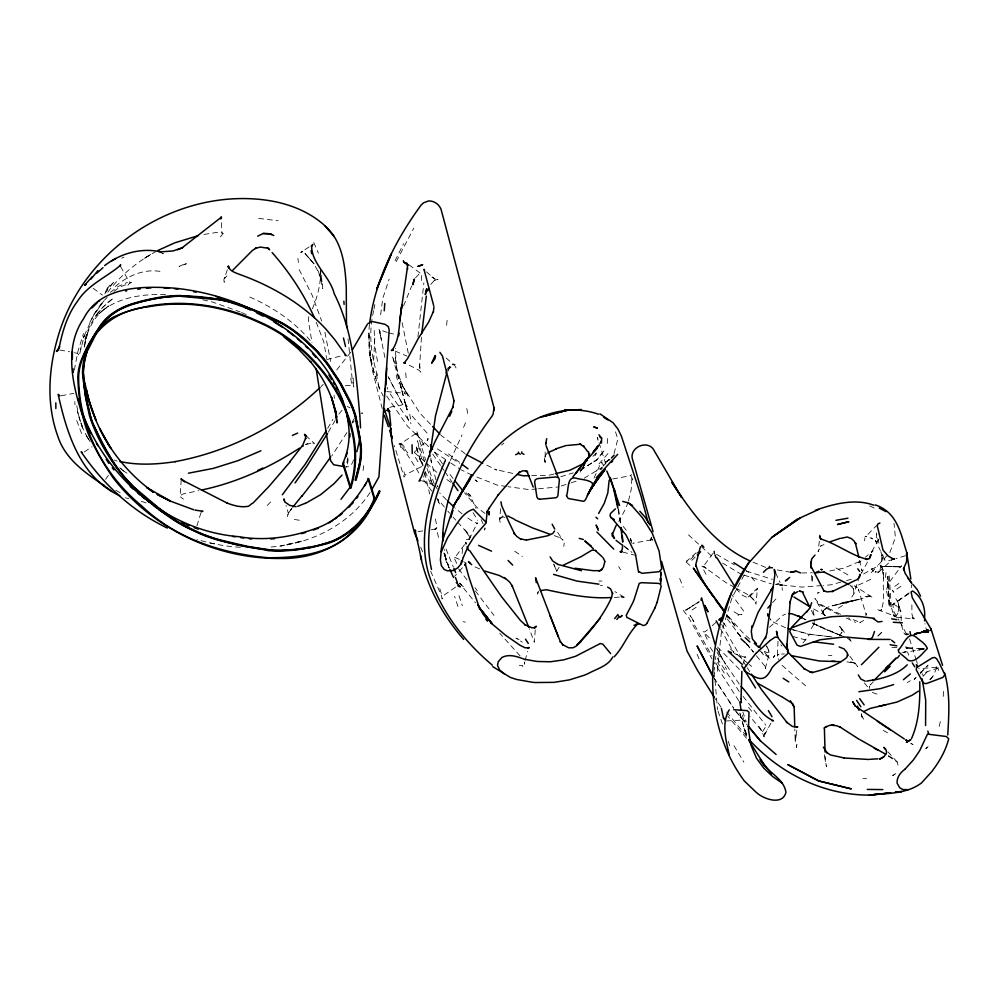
<?xml version="1.0" encoding="UTF-8"?>
<svg xmlns="http://www.w3.org/2000/svg" width="999" height="999" viewBox="0 0 999 999"><rect width="100%" height="100%" fill="white"/><g stroke="black" fill="none" stroke-linecap="round" stroke-linejoin="round"><path stroke-width="0.75" stroke-dasharray="5 3.75" d="M876.598 532.804L876.585 543.106L877.846 540.734M353.246 383.204L353.284 377.235M943.393 691.42L943.231 698.838M320.642 270.005L320.429 279.857L320.791 270.791M882.117 560.464L881.555 553.771L882.129 555.919L880.793 551.623M544.655 459.378L545.242 462.475L545.167 451.735M777.996 641.208L777.422 656.093L778.421 659.427M544.692 457.892L544.592 461.888L545.179 455.944L547.29 452.959L546.553 453.696M905.581 555.731L896.14 558.453M911.875 604.857L911.912 614.135L913.735 619.48L912.287 617.557L912.199 618.269M373.663 360.414L374.837 336.85M901.273 620.554L900.823 611.65L898.388 603.896L899.013 607.991L898.476 603.471L895.728 598.401M181.244 479.707L180.107 495.854L182.767 494.03L198.826 490.634M369.443 324.35C367.008 348.988 372.09 374.038 383.241 396.103M864.647 540.871L864.872 537.799M500.674 508.703L499.575 519.617L500.224 522.602M607.255 443.494L607.717 437.175M812.562 576.236L812.075 582.704L811.313 572.502M535.252 629.882L534.303 642.295L529.37 628.746M421.441 337.2L419.48 368.506L419.455 364.123L420.754 372.177L419.368 370.454L407.679 364.348M819.342 541.146L818.119 551.71L821.166 545.579L820.416 546.316L827.06 542.981M462.15 553.558L462.774 546.341M882.217 558.803L882.329 557.592L879.969 570.304L880.319 569.143L878.383 572.427L875.599 571.615L872.264 568.369L871.178 568.943L875.087 572.752L874.937 573.826M446.628 325.274L447.252 318.581M717.294 671.365L721.253 633.453L732.055 597.677L744.779 573.876M861.45 714.872L861.563 713.835L861.513 716.158L861.338 715.509L863.735 719.33L859.627 711.713M347.752 457.717L346.054 467.27M417.944 336.9L423.876 282.792M885.439 577.559L886.163 570.816M347.577 463.923L348.276 457.729M714.173 670.354L714.547 667.27M715.471 659.54L715.833 656.443M811.238 628.571L813.823 624.537L814.16 621.728M466.383 539.56L469.468 539.36L469.817 536.55L470.029 537.662L464.498 529.283L468.593 534.315L457.629 522.127M380.644 314.772L382.717 298.589L389.173 279.121M795.204 741.695L796.228 734.003L795.204 741.695L794.817 728.995M363.087 470.541L363.886 464.335M813.823 624.537L814.41 619.992M563.786 546.378L564.248 543.031M865.946 615.759L866.245 613.611L866.158 614.61L858.403 589.185L858.815 590.209L854.632 585.851L872.377 597.439L869.055 596.016L865.171 596.578M796.066 735.227L796.815 729.894M651.311 539.922L650.224 540.097L650.436 538.661L653.221 540.484L651.56 539.198L652.347 540.147L651.198 537.125L651.448 538.111M469.68 538.086L470.092 535.526M765.309 668.581L769.605 652.235L766.782 652.484L763.036 650.724L770.054 658.478L758.353 649.725M898.975 606.868L897.901 613.049L898.463 612L895.878 616.82M373.726 310.627C368.069 333.142 371.029 356.968 378.646 378.671M374.001 309.091L374.837 304.495M484.927 527.834L484.503 530.094L485.177 528.496M84.303 347.177L87.937 331.443L84.216 346.228C86.813 330.319 94.655 314.785 108.579 305.981L99.276 313.474C117.52 296.628 144.118 293.681 167.932 294.63M74.326 370.08L77.885 351.573L83.479 333.504M851.772 597.015L853.845 593.968L858.978 577.946M742.719 664.585L745.691 656.455L744.442 657.105L734.153 653.521M893.356 559.203L887.724 561.076L885.376 560.489L884.028 558.941L884.652 559.977M940.346 721.578L938.498 729.22M524.35 663.361L524.7 661.962L524.45 664.148L524.45 661.738L524.912 662.762M614.035 453.534L617.819 439.16L614.672 429.108M525.162 660.364L527.584 651.336M628.546 500.736L631.206 489.572L631.942 477.072M80.544 349.263L81.306 346.616M107.592 287.575L104.97 293.069M436.788 528.259L434.89 529.37L437.137 527.072L434.553 515.272M308.803 316.683L308.329 319.905L311.988 342.707M196.928 525.899L200.911 512.824M423.676 477.085L425.399 471.59L424.525 473.913M83.916 336.663L83.479 337.887L84.328 335.514L79.121 356.044L77.747 353.496L74.226 352.635M777.422 656.093L777.996 654.445L777.297 655.307L779.32 654.033L778.708 654.27L784.477 653.92M227.385 269.718L223.826 279.795L224.263 282.255L223.826 279.795L225.237 277.372L224.775 278.097L229.583 273.364M84.952 339.273C89.348 322.627 99.575 308.054 113.524 298.064L102.26 307.655M628.109 501.985L625.886 508.266L618.793 521.478M455.519 587.162L443.181 595.766L442.07 599.013L441.508 595.816L430.681 571.278M450.337 460.477L462.025 434.877M403.571 305.906L411.713 285.964M353.584 419.13L352.235 422.789L355.382 417.669M738.049 615.671L738.498 614.497L741.87 614.722L741.133 613.823M889.809 552.572L895.416 537.549L894.03 523.414M84.278 335.652L93.044 316.408L103.933 300.711L94.093 314.235L88.124 325.699M353.496 459.827C352.672 463.374 350.162 467.644 345.916 466.87M463.561 427.385L466.608 420.179M770.941 723.139L763.723 736.613L764.098 735.089L764.06 737.025C761.95 728.833 754.695 723.313 750.224 716.395M875.087 572.752L875.599 571.615M470.267 537.137L469.755 538.299L477.31 522.839M312.35 308.766C317.632 296.815 320.691 283.803 320.779 270.704L322.752 288.611L320.442 277.472L320.829 278.808L317.532 270.292L313.586 263.399L304.982 253.346L314.086 263.911L303.858 252.447L301.86 251.498L302.772 251.661L300.724 252.46L309.24 246.828M593.993 478.096L600.349 464.023M596.278 471.141L596.753 470.079M596.241 452.797L595.029 455.407L597.34 452.297L592.869 456.343M396.228 261.613L413.848 228.084M395.042 260.751L403.658 243.569M861.912 572.177L861.413 573.176L868.193 560.764M559.14 567.332L556.78 570.891L557.055 569.855L557.217 572.377L553.883 564.572M765.359 732.592L764.247 734.764L767.407 729.07M109.628 285.077L106.706 290.597L104.645 291.496M448.326 369.38L449.825 366.645L450.387 367.045M448.414 371.041C447.377 368.181 456.718 364.073 452.122 364.71M878.483 539.547L870.653 553.721L873.089 550.724L865.334 557.267M580.182 472.065L581.768 469.243M583.291 466.521L584.028 465.209M580.956 470.716L584.015 465.322M584.79 463.973L580.981 470.641L585.264 463.461M328.296 432.155L335.027 420.604M327.672 428.359L332.892 419.418M537.862 592.382L538.386 591.52L537.637 594.143L537.325 590.122M370.067 492.507C350.274 522.777 315.971 540.884 280.707 545.953L302.934 540.909L280.17 546.103L267.894 547.377M583.229 466.745L585.289 463.386M762.524 731.705L766.87 724.787M346.89 432.555L331.768 456.043M415.509 277.822L420.117 272.852L419.318 273.289L420.192 273.139L409.041 264.835M94.093 314.235L101.161 303.871L107.143 297.39M499.575 519.617L502.797 515.846M105.582 479.37L108.879 474.65M350.686 352.222L335.477 371.516M352.684 422.989L354.233 420.829M712.849 553.496L704.008 565.509L701.673 566.108L707.767 569.043L703.646 566.533L725.911 582.604L733.441 586.75M104.808 293.743L112.612 283.154M580.007 470.392L597.227 459.602L604.545 449.975L597.227 459.602L592.582 462.537M803.034 642.994L809.902 633.803M107.78 292.195C119.693 276.361 135.227 263.424 152.298 253.484M430.781 284.39L434.203 280.582L437.987 279.333L434.353 280.195L436.888 279.77L431.943 276.973L434.852 279.183M127.947 285.227L129.658 283.029M220.417 236.875L222.665 234.053M290.135 510.452L291.958 508.191M291.708 508.766L288.773 512.512L289.136 511.813L288.761 514.822L286.051 505.332M338.836 414.148L342.507 409.74M930.169 679.545L932.866 676.373L937.811 665.671L936.2 667.544L938.223 668.943L939.435 672.527M929.907 679.807L932.866 676.373L930.119 679.645M598.975 463.948L610.277 450.849M602.934 466.296L608.99 459.34M772.589 602.697L778.333 596.266M110.464 285.864L114.835 280.969M923.75 675.661L927.134 671.915M462.412 567.732L454.533 576.386M871.303 572.677L877.646 565.746M887.799 554.745L876.785 566.67L861.912 574.862M877.909 636.026L882.891 631.218L877.909 636.026L879.545 634.265M916.183 677.297L914.185 679.407L916.32 677.21M877.559 524.562L865.696 536.638L866.37 536.338L865.196 536.55L866.233 536.575L865.122 536.276L872.189 538.473L871.091 538.049L875.986 541.321L875.411 540.596L880.406 550.574M920.603 672.827L928.083 665.147L921.165 672.04M839.622 635.139L841.92 632.23L841.495 632.966L842.045 629.882L842.07 630.956L841.395 628.408L838.536 624.999L841.857 629.333L840.596 627.409M267.17 505.506L272.327 500.299M321.141 386.463L323.239 384.353M691.845 560.352L695.142 557.13M612.712 478.946L629.87 475.861L631.68 474.637M690.534 559.303L698.326 551.86M749.687 596.453L757.704 588.823M416.071 434.003L419.493 437.812L416.071 434.003L416.92 433.204M878.383 572.427L892.719 559.19M696.041 552.859L686.575 561.313L687.187 561.076L684.852 560.926L692.032 567.27M863.76 620.491L859.764 622.564L860.838 622.602L848.551 617.906M873.288 681.73L870.229 685.002L870.541 684.402L869.442 687.237L869.405 686.176L869.53 688.498M899.088 567.769L901.523 565.871L889.634 581.83L886.975 588.049L886.5 592.12L886.4 591.133L893.643 614.822L893.019 613.811L895.791 616.42L878.346 609.989L875.798 606.942M501.61 445.067L503.883 443.069M712.225 625.686L716.995 621.515M769.392 627.297L783.278 615.134L785.551 614.135M707.442 629.882L704.695 631.942L703.121 631.718L710.202 638.586M860.901 561.001L858.69 562.874L861.513 560.651L843.918 568.144L827.397 571.416M403.384 448.151L404.083 447.589L403.633 445.242M115.26 286.551C127.585 275.774 144.131 268.556 160.714 271.491M400.724 447.415L399.987 444.193L415.384 433.891L416.683 430.744L425.661 460.139M447.34 368.531L449.825 366.645M908.74 593.606L892.756 604.52L893.943 611.825L899.013 620.367M110.302 292.307L118.169 286.426L127.397 282.405M697.265 603.096L699.213 601.698L685.801 610.177L699.462 601.46M113.923 291.396L120.23 286.813L131.606 282.592L129.358 282.03L120.842 266.97M909.115 592.832L892.756 604.52L908.865 593.531M894.842 586.326L901.872 581.468M84.291 451.91L92.008 446.765M691.995 610.027L699.1 605.282M609.278 459.79L604.083 463.199L609.14 460.015M915.633 633.291L928.321 632.092L915.921 633.304L930.394 630.544M896.702 589.085L903.883 584.427M149.226 255.294L143.244 259.091L155.394 251.773M580.107 470.329L597.227 459.602M477.609 523.239L476.648 523.838L477.809 523.451L473.526 521.965L466.695 517.22M610.027 459.39L603.683 463.086L601.323 462.537L604.52 466.308M838.298 608.129L851.273 600.224M584.153 478.234L601.922 467.457M907.279 682.567L910.351 680.719M690.097 607.754L685.152 610.314L682.804 609.777L688.598 617.444L712 658.928M775.786 584.452L778.945 583.241M414.535 452.085L427.797 439.66L427.085 440.384L427.947 438.324L429.021 442.282M306.006 444.567L312.462 442.769L311.651 442.807L314.61 443.581L306.568 436.276M305.507 444.53L307.829 443.444M632.916 543.419L633.616 543.106M858.453 585.064L870.791 579.333M326.748 359.553L342.432 355.632M121.741 258.154L124.001 257.168M915.184 634.477L924.987 630.444L912.574 635.526L927.759 629.432L912.574 635.501M436.163 528.871L430.507 529.87M912.624 635.501L928.021 629.72M902.484 652.622L905.444 651.872L903.645 652.285M915.596 634.078L928.059 629.645M938.486 667.844L923.276 673.089L920.254 672.077M915.671 634.203L928.246 629.969M561.238 486.014L569.892 483.216M571.341 482.742L577.11 480.869M915.621 633.878L928.233 629.919M560.764 476.735L573.251 472.864M421.628 466.545L405.582 474.65L404.046 477.085L394.393 445.579M914.597 634.315L928.046 630.357M840.858 582.117L830.906 584.852L823.276 585.439M846.553 580.569L852.247 579.008M928.208 630.257L915.459 633.741L928.895 630.869M936.725 667.195L918.506 668.781M917.582 650.274L923.551 648.688M915.858 633.778L927.834 630.744M923.95 648.925L910.801 651.36M553.995 474.038L548.226 475.412L530.594 475.674M915.096 633.653L927.971 630.656M924.175 648.851L919.068 650.037L921.315 649.525M920.216 649.787L924.137 648.863M389.76 407.542C394.193 405.119 403.821 407.517 404.782 401.049L404.995 402.647L397.19 371.166L395.666 360.127L395.542 357.567L396.116 364.16L395.417 348.164M503.633 516.808L499.637 518.306L504.907 517.232M61.089 395.804L73.901 393.344M650.224 540.097L650.849 539.972L633.666 543.094M203.983 234.453L216.671 232.442L220.042 232.305L223.239 233.629L221.965 232.655L221.341 221.703M914.809 633.741L929.732 631.156L915.259 633.403M900.461 566.558L882.304 566.371L898.963 566.845L882.304 566.371L880.169 565.422L882.242 568.119L881.593 567.157L883.541 575.536L883.141 572.402L883.728 579.882L883.64 577.509C882.154 588.099 885.788 600.124 880.943 610.089L881.642 609.427L880.119 610.539L881.193 610.676L878.346 609.989M465.359 622.102L463.099 621.69M418.144 531.58L422.777 530.931M915.484 633.578L928.845 631.805M399.987 444.193L402.809 444.28M904.819 652.022L906.842 651.76M453.034 364.822L455.282 364.56L453.084 363.948L443.294 355.644M908.278 634.115C902.509 636.413 902.484 627.772 901.498 624.2M908.441 634.115L905.344 634.452L907.954 635.327M914.647 633.453L928.595 631.967L915.359 633.316M908.004 634.065L905.069 634.353L908.166 634.053M614.447 597.502L622.926 596.715L620.879 596.853L625.824 598.151L614.897 591.608M536.938 488.923L529.295 489.622L508.029 486.675M538.461 488.773L558.341 486.95M821.752 585.564L801.91 587.1L783.541 585.152M726.335 720.978L743.706 720.004L746.203 721.74L742.881 712.175M846.89 661.862L855.631 663.411L848.9 661.45L854.532 663.099L857.816 666.783L849.2 655.356M345.304 385.726L351.448 385.477L353.821 386.95L352.172 378.883L347.927 337.687M869.055 596.016L870.229 595.966L857.392 599.962L828.945 606.58L822.527 611.338L826.46 607.617L823.101 611.763L823.263 610.726L823.288 613.511L824.163 614.835L822.989 612.512L824.887 615.646M895.404 616.745L893.281 615.584L897.015 617.307M361.026 413.199L362.687 413.161L362.013 413.074M801.735 572.976L812.324 572.777M600.374 585.501L602.484 585.464M862.886 778.696L866.558 778.646M598.888 581.068L601.935 581.043M923.476 648.676L916.533 648.476L924.287 648.726L905.469 647.789L914.46 648.476M828.371 655.344L831.855 655.456M519.243 665.284L522.627 665.521L522.839 666.783M896.428 617.32L914.397 618.881L912.287 617.557L913.273 618.568M240.409 547.277C225.712 546.54 211.176 543.668 197.09 539.485M906.43 647.864L907.342 647.926L905.681 646.578L908.64 655.132M386.725 391.583L404.133 393.194M775.886 584.34L782.017 584.989M258.679 218.381L278.184 220.742M506.518 486.463L497.402 485.202L473.401 475.686M294.393 519.505L301.261 520.491M893.368 604.058L896.627 605.931L900.823 611.65M162.55 253.609L163.374 253.746L161.763 253.346M777.272 569.954L789.56 572.052M210.14 543.044L214.635 543.843M59.715 349.987L69.693 351.81M125.337 497.814L128.834 498.601M512.787 473.426L494.88 469.368L496.665 470.005L484.115 463.886M202.71 299.775L212.637 302.073L240.21 311.963M388.698 332.817L395.766 334.615M622.652 552.072L636.201 555.519M792.694 636.475L808.89 640.796M792.756 629.72L809.777 634.353L832.504 636.95L808.903 634.353L792.382 629.695M554.22 535.589L560.639 537.962L559.54 536.987L563.011 540.172L555.881 529.92M141.309 501.323L147.852 503.533M746.315 571.066L772.402 579.383M744.005 575.124L771.29 583.853M421.453 480.681L432.817 484.503M387.287 332.455L378.846 329.383M403.971 393.169L405.656 394.168L400.861 387.075L401.723 389.248M872.289 692.457L877.222 694.205M114.261 460.002L116.983 461.014M471.99 475.124L461.113 469.805M437.075 485.939L437.949 486.838L437.487 485.776M841.146 635.626L812.736 623.126M785.664 627.784L773.676 622.315L770.341 619.218L770.916 620.054L768.606 616.308M843.918 636.75L823.513 628.458L841.483 635.851M753.034 562.15L765.958 567.494M479.657 568.893L471.728 565.584M395.217 351.111L407.093 356.131M241.608 312.562L247.228 314.972M350.1 407.917L347.252 406.431M519.13 639.597L516.033 638.186L522.215 642.132M869.654 505.944L877.584 509.627M846.34 618.069L855.606 622.365M249.837 297.09C272.827 307.093 294.143 321.478 310.377 340.734M802.834 618.356L805.544 619.68M812.312 622.976L824.5 628.908L813.298 623.376M744.442 657.105L746.003 657.879M840.596 614.36L819.08 603.658L814.884 598.438L824.163 614.835M803.296 618.456L805.993 619.792M818.481 604.195L838.398 614.373M928.321 632.092L926.048 628.496L924.937 623.513M463.661 561.713L466.383 563.161M825.686 615.609L811.55 607.779M735.788 588.024L749.312 595.466L755.244 601.448L748.85 594.617M887.587 732.816L880.456 728.945M484.965 513.461L476.735 507.192L464.51 492.794M888.236 755.681L894.879 759.44M888.398 756.168L897.164 761.987L898.276 766.021M836.051 567.969L850.311 576.348M459.328 559.34L453.908 556.893L455.981 556.118L466.371 542.182L466.021 544.343L465.659 542.195L466.77 544.742M115.859 490.284L120.242 492.857M716.483 554.27L734.44 564.847M733.94 611.813L738.498 614.497M722.539 563.099L741.133 574.2M850.087 585.239L853.883 589.298L851.947 585.764M122.777 470.467L129.907 475.074M746.216 570.729L748.701 572.327M437.412 448.913L459.565 463.386M910.726 743.181L913.024 744.692L910.551 743.056M434.328 452.122L445.804 459.702M450.911 463.074L459.84 468.956M414.398 452.535L426.248 462.912M514.685 551.198L522.427 556.443M450.999 482.417L445.379 478.521M468.581 538.748L469.468 539.36M462.013 513.811L455.194 508.141M465.109 453.708L441.009 435.302M93.194 288.299L102.447 295.117M180.482 496.915L183.429 499.138M123.888 471.053L120.417 468.306M448.526 453.983L460.689 463.249M624.65 546.928L631.992 552.547M624 545.904L631.268 551.56M475.037 479.895L477.26 481.618L473.663 478.059M730.082 648.851L748.064 663.473M749.262 664.447L751.673 666.395M847.377 638.099L852.259 642.17L848.051 636.975M782.042 665.346L806.293 686.413M426.523 271.89L434.453 278.871M436.85 472.315L427.247 463.823M466.096 492.732L471.815 499.325L476.048 508.441M119.73 467.707L121.753 469.555M688.461 534.865L713.236 557.554M749.799 639.11L742.07 631.955L726.673 614.31M446.428 499.812L439.71 492.932M739.435 669.417L715.471 644.942M428.733 446.703L407.455 426.123L386.301 395.442M459.777 583.379L463.586 587.075L459.565 583.166L475.536 602.921M897.164 761.987L887.437 751.26M430.519 424.325L420.03 413.336L402.285 385.514L400.636 381.168L408.129 396.166L402.285 385.514L392.37 356.056L405.482 404.358M520.079 655.906L499.75 633.266M780.893 644.805L781.967 645.991M453.134 517.182L455.819 520.179M761.438 652.459L763.536 654.832M756.368 655.731L765.234 666.533L764.747 665.521L765.546 668.156L765.509 667.344M412.162 416.108L428.321 434.478M746.515 738.236L727.859 716.283M447.814 511.113L449.575 513.149M431.668 483.716L433.491 485.851M864.372 683.004L869.08 688.611M751.335 577.135L756.293 583.029M735.252 710.651L747.152 724.862M444.343 506.993L438.336 499.65M630.756 475.536L633.291 480.881M736.251 711.85L747.215 725.037M740.921 636.925L725.474 616.583M746.603 643.793L753.221 651.81L746.453 643.618M740.671 636.638L736.201 631.206L740.971 637.05M726.748 712.05L747.115 736.912M746.703 644.08L753.383 652.272M841.395 628.408L846.353 634.852M453.034 478.421L448.439 472.377M723.001 622.365L727.21 627.647M623.201 526.386L627.484 531.768M739.272 691.558L716.108 656.543M743.056 696.353L765.771 725.137M881.193 566.121L884.39 572.265M739.248 684.09L722.015 658.466L725.586 664.16L716.733 648.513L721.34 657.354L717.07 649.213M748.588 707.379L752.272 712.062M458.691 568.968L467.045 579.969M475.412 590.971L493.981 615.421M431.693 491.033L423.663 479.957M474.987 587.649L477.222 590.621M726.797 615.109L735.888 627.31L726.835 614.722M737.15 590.022L736.6 589.273L742.569 595.342L746.216 597.09L748.201 597.002L747.339 597.639L757.429 588.174L755.993 604.27L754.645 600.511M730.419 592.832L744.767 612.637M726.323 615.409L728.121 617.944M720.966 707.08L715.309 698.751M738.798 700.836L714.048 662.412M390.272 394.006L411.039 423.651M442.42 463.748L433.379 450.299M432.742 454.12L440.571 465.459M441.446 466.72L444.056 470.504M444.93 471.765L451.898 481.855M407.779 453.034L401.074 444.056L398.951 443.693L407.242 454.557L419.78 474.313M713.224 676.81L733.728 708.254M88.824 439.71L85.926 434.815L90.31 442.033M746.303 666.383L721.578 624.375M747.152 667.682L749.7 671.565M758.965 726.448L763.049 732.692M714.073 678.121L733.566 708.054M725.087 666.832L726.723 669.342M710.177 647.377L712.724 651.298M724.25 673.039L717.732 662.799M434.84 485.214L437.275 489.073M618.681 566.595L620.541 569.68M733.978 745.704L743.868 762.125M899.774 621.64L907.542 635.963M473.076 512.649L477.697 520.342M430.344 480.082L433.042 484.64M421.753 441.271L423.926 445.042M415.434 457.38L419.305 464.173M694.53 624.999L711.95 656.018M715.734 662.762L719.517 669.505M454.133 364.485L456.068 367.957M720.579 628.796L733.79 652.684M404.87 402.447L407.292 406.88M703.658 569.929L706.293 574.762M299.188 269.618L312.375 295.679L321.703 321.079M717.07 652.297L720.441 658.653M388.199 376.548L402.847 404.857L388.648 377.822M422.952 465.959L419.705 458.141L422.752 465.821M87.525 437.824L82.33 427.285L77.485 411.338L79.845 420.342M811.363 610.364L814.347 616.895L812.587 607.642M705.019 634.765L708.316 641.77M775.624 572.976L780.094 582.492M454.62 558.891L457.48 565.047M553.671 564.048L554.832 566.57L553.596 563.898M481.156 519.542L483.066 523.701M449.225 568.019L443.806 552.497M434.253 483.903L426.123 461.563M313.711 242.47L318.406 253.197M425.187 471.403L431.893 486.775M436.763 497.939L439.81 504.932L437.262 497.639M420.654 547.227L423.077 552.934M449.075 567.869L443.868 552.634M746.728 734.377L743.805 727.484L739.36 711.425M697.102 654.283L700.149 661.5M439.785 588.636L442.382 596.603M446.016 549L453.334 566.995M316.221 322.178L323.901 342.27L326.573 358.504M746.628 734.727L743.805 727.484L746.553 736.038L738.96 709.977M679.682 578.483L683.066 587.15M861.338 715.509L862.05 717.357M448.738 567.032L446.153 560.039M380.544 335.739L378.708 328.733L380.344 332.08M318.119 270.841L322.09 281.431M76.736 420.604L81.93 434.428M80.944 423.389L83.367 429.533L79.146 417.657L76.436 404.258M884.103 558.965L882.229 553.196M387.05 387.113L387.787 389.173M379.021 387.237L379.657 389.036M424.525 461.226L417.395 440.821L423.002 465.134M427.072 468.506L433.179 485.989M401.498 388.686L400.874 386.675M742.245 715.047L743.556 718.918M718.006 711.026L722.851 725.361M728.184 741.133L730.119 746.865M458.966 595.666L462.362 605.781M457.954 606.455L454.557 596.316M630.631 539.448L631.88 543.206M605.819 464.148L597.34 437.275L598.738 443.131M878.983 543.181L876.76 534.315M407.105 416.108L409.253 422.814M909.527 638.96L915.933 659.128M916.395 660.564L917.307 663.448M920.579 673.026L920.878 674.05M445.03 556.505L444.018 552.959L446.553 562.749L444.493 549.562M922.514 673.701L923.226 676.323M406.868 409.553L405.482 404.433L405.844 406.393M435.914 479.795L430.806 460.027M382.292 408.703L372.752 371.94L369.255 352.247L368.943 332.23L370.954 360.814L369.255 352.247L375.724 378.671M403.971 471.74L404.72 474.762M324.912 332.342L330.657 361.426M378.996 387.125L375.874 372.165M431.431 462.674L430.869 458.191M396.191 374.962L398.201 383.529M424.75 472.727L429.645 494.006M859.565 560.302L861.937 570.704L861.837 569.58M887.449 581.256L888.161 584.49M618.169 509.727L620.354 523.014M437.412 532.567L439.235 541.021M618.493 508.778L621.066 525.099M631.056 540.971L630.531 538.411L631.093 541.258M408.279 353.259L402.085 322.377M379.645 331.181L379.433 330.095L381.456 340.297M384.852 357.442L380.332 334.653M409.715 414.235L411.039 421.241M466.795 408.491L467.719 413.623M377.497 361.526L374.65 344.705L374.138 327.347M898.476 603.471L898.988 607.117M350.799 378.309L351.498 383.304M824.337 754.757L826.523 766.733L825.336 762.562L825.099 753.858M297.902 258.316L298.401 262.5M334.066 395.304L334.39 398.376M714.297 671.865L717.519 709.59M405.719 372.902L406.343 380.819M782.117 587.587L782.329 590.322M911.388 584.752L911.587 587.624M889.197 575.948L891.32 606.643M888.123 576.261L890.134 606.743M853.583 588.261L853.845 593.968M417.532 433.778L417.582 435.214M74.838 401.511L74.937 404.745M287.425 514.31L287.462 516.645M421.628 275.499L421.653 281.069M896.89 647.427A412.275 45.042 13.2 0 1 891.995 647.502M796.64 745.916L796.365 747.514L796.902 744.53L796.64 745.916M774.774 655.544L773.338 657.429L774.774 655.544M98.439 312.5L95.03 316.72L100.3 310.264L98.439 312.5M928.108 746.615L925.748 748.688L928.108 746.615M894.792 774.225L892.631 775.748L896.765 773.001L894.792 774.225M182.942 264.723L179.046 266.483L186.401 263.748L182.942 264.723M819.03 592.557L817.532 593.106L819.03 592.557M858.253 599.575L832.092 605.819L858.253 599.575M856.418 599.85L840.321 603.209L856.418 599.85M893.718 592.07L892.244 590.159L894.205 592.557L893.718 592.07M907.317 648.301L906.23 647.664L907.317 648.301M470.267 495.254L468.431 493.531L471.528 497.577L470.267 495.254M692.257 618.493L690.047 615.546L693.868 621.715L692.257 618.493M768.081 649.05L766.47 645.854L768.98 651.51L768.081 649.05M407.267 409.865L405.482 404.433L407.267 409.865M420.292 460.227L416.034 445.654L420.292 460.227M888.311 588.386L887.362 576.635L889.235 606.992L888.311 588.386"/><path stroke-width="1.5" d="M695.928 565.434L695.916 566.308L695.878 565.122C701.348 582.33 713.448 596.453 723.975 610.789M767.632 613.773L767.981 616.058L767.844 615.059M443.119 540.771L442.682 533.304M925.574 725.574L925.723 700.212L922.127 678.821M612.375 592.682L611.725 597.227M919.754 681.78C920.067 700.936 919.38 721.066 911.4 738.798M601.523 442.532L601.635 438.211L598.913 434.777M741.046 698.813L741.87 671.39M660.876 571.99L660.739 583.566M72.452 351.536L72.378 359.116M349.85 436.938L350.012 433.716M545.804 442.582L545.691 444.443L546.715 438.673M786.987 644.817L790.109 601.785L789.847 602.784L792.607 593.793M819.829 535.389L820.154 537.924L819.53 536.975L821.39 539.385L820.516 538.936C836.875 543.768 850.911 555.282 867.207 559.378L866.22 559.378L868.88 558.841M384.24 310.801L384.79 303.459M660.589 575.561L660.801 572.914M430.669 449.812L435.477 415.971L446.253 374.962M622.789 545.342L622.09 549.85L620.654 552.26L621.74 551.498L620.042 551.635L621.99 551.76L621.141 551.685M463.349 557.28L467.932 546.803A23.601 20.842 -17.1 0 1 468.893 545.092L472.914 538.686A33.879 29.92 -17.1 0 1 474.375 536.55L486.363 522.614L473.389 509.253C461.788 512.612 455.057 527.11 448.264 536.713A30.507 26.936 -17.1 0 0 447.09 538.773L441.233 552.085A3.109 2.735 -17.1 0 0 441.108 552.41L440.397 560.002L441.371 565.659L444.243 569.517L447.515 570.879L453.546 570.466L457.767 567.844L461.263 563.686L461.513 560.789M55.844 402.859L55.832 408.529M609.128 480.369L607.829 492.894L604.233 503.434L598.613 513.498M433.354 312.275L433.941 306.843M767.07 631.006L774.849 574.85L774.275 569.442L775.549 572.814M442.657 537.849C443.856 492.932 465.472 451.798 491.808 416.483L493.031 414.448L494.043 407.904L441.034 209.266C439.011 204.233 434.028 200.712 428.546 200.949L423.514 202.834L421.054 205.157C395.641 239.972 375.349 279.708 369.692 322.839M751.985 625.898L751.323 631.73L752.297 638.611M385.939 385.214L386.688 367.907M399.887 320.954L401.835 304.82L400.761 313.336L400.874 312.412C398.738 325.125 399.987 339.685 391.845 350.474L393.057 350.1L391.333 350.487M421.753 333.641L426.336 296.129M400.761 313.336L407.305 268.194M604.782 561.888L603.359 567.27L601.336 569.817L601.91 569.467L599.15 571.153L599.999 570.641L593.119 570.679L575.024 568.244M398.738 335.726L399.076 333.104M487.212 510.876L486.188 521.54M535.489 626.86L535.252 627.634L536.213 626.198L534.228 627.784L534.915 627.622L532.017 627.797L524.837 624.675L525.437 625.087L520.367 620.391L502.534 597.976M440.934 551.61L442.52 540.834L453.821 505.519L471.553 474.7M810.689 565.471L811.663 558.953L814.972 555.107M907.017 553.721L906.53 561.825L903.471 568.893L903.933 567.707L903.745 569.942L903.658 568.718L905.206 573.501L911.787 583.329L908.103 578.409M521.853 451.91L521.615 453.171L523.963 454.308M453.971 401.049L452.697 407.817L452.934 407.03L434.927 441.783L430.631 451.985M612.774 533.454L616.183 525.299M435.552 355.919L435.002 358.741L431.655 363.224L435.064 355.519M877.222 526.81L877.784 524.025L879.907 523.001M907.342 557.13L906.655 560.551L907.104 558.391M721.028 617.931L718.943 620.142M589.11 455.856L589.635 453.534M356.855 451.685L359.49 440.472M384.652 391.296L385.389 388.274M810.813 563.261L811.213 561.625M446.066 373.476L447.015 369.767M228.359 266.92L228.446 266.009C229.108 271.054 235.489 272.727 239.585 274.425C271.865 285.964 302.397 303.796 325.874 329.046L334.89 339.797L346.141 355.694L345.017 355.244M765.446 638.636L767.17 632.03M695.866 564.198L700.449 546.69M870.591 555.157L869.28 558.578M752.309 627.459L758.091 612.375L773.176 586.9M463.249 557.517L461.263 563.686M450.799 517.669L452.947 510.377M82.63 413.623C107.343 478.721 168.232 531.131 238.886 536.688C266.046 541.483 294.205 536.863 319.717 526.997C341.683 518.031 357.767 497.977 368.681 478.658L374.9 498.876C360.876 537.787 320.691 559.465 280.594 558.453C216.159 559.178 153.059 528.946 113.374 478.159A357.142 315.334 -17.1 0 1 89.298 436.301C81.431 417.632 78.372 397.19 77.872 377.023A59.703 52.71 -17.1 0 1 80.744 361.576C87.313 344.967 96.266 328.022 111.663 318.019C123.239 311.85 136.226 308.953 148.926 306.006C185.802 299.388 224.663 305.682 258.491 321.466C319.568 347.252 371.653 420.292 350.911 487.924L350.174 487.749C370.979 420.467 318.718 347.727 258.104 322.103C224.425 306.418 185.752 299.987 149.038 306.693C115.946 309.665 91.196 329.945 81.481 361.738A58.716 51.848 -17.1 0 0 78.646 376.998C78.484 426.498 103.546 474.587 141.483 505.681C175.562 538.598 222.24 553.733 268.594 557.754C297.015 557.742 328.871 554.408 350.287 533.603C362.724 521.553 372.202 506.668 379.57 491.071M906.418 554.757L906.73 552.984L910.863 579.02M811.638 602.759L810.077 607.729L806.742 611.987M638.548 572.19L635.476 554.133L625.874 534.702L610.027 516.071L610.514 513.511L615.347 508.853M859.44 576.585L860.176 574.238L858.978 577.884M722.539 620.054L730.469 595.292M657.105 602.335L661.138 586.413L660.526 584.315L658.828 583.404L641.445 582.692L639.21 583.404L634.24 599.2A76.536 67.582 -17.1 0 1 632.717 602.909L626.261 615.259L626.823 617.345L643.244 625.561L645.716 624.825L647.115 623.014M345.891 456.618L347.14 453.009M355.569 480.144L360.264 460.851A83.741 73.938 -17.1 0 0 360.976 450.349L359.815 437.025L355.731 417.257A137.512 121.416 -17.1 0 0 352.048 406.368L338.961 380.869L322.877 357.967A180.444 159.328 -17.1 0 0 314.81 349.001L293.631 330.657A145.866 128.796 -17.1 0 0 282.517 323.564L256.868 311.363A409.915 361.938 -17.1 0 0 245.03 306.705C214.048 295.692 179.42 292.782 147.278 300.137A202.322 178.646 -17.1 0 0 134.84 303.471C98.327 312.038 77.235 355.082 84.815 390.309A304.57 268.918 -17.1 0 0 86.726 402.073L91.995 421.928L102.348 443.681A431.431 380.931 -17.1 0 0 109.316 455.769C123.901 482.742 149.013 501.373 173.177 519.168A136.701 120.692 -17.1 0 0 179.92 523.364C207.829 539.672 240.122 546.515 271.865 550.312A110.34 97.415 -17.1 0 0 281.706 550.536L294.081 549.787A171.616 151.523 -17.1 0 0 315.135 546.453L332.23 541.446A59.753 52.76 -17.1 0 0 340.559 537.362C355.706 528.596 367.882 515.097 374.188 498.638L367.982 478.446M874.525 631.468L872.414 637.449L870.141 639.148L844.118 636.962L820.029 639.785L800.449 646.44L797.027 645.142L789.747 631.593L791.046 628.109L810.114 620.879L830.831 616.833A36.126 31.906 -17.1 0 1 832.342 616.683L846.515 615.921L859.24 616.483A13.099 11.563 -17.1 0 1 859.977 616.558L867.007 617.419A5.12 4.52 -17.1 0 1 867.369 617.482L874.462 618.406M350.174 487.749L342.719 463.511C349.837 448.339 350.761 431.193 346.715 415.072M657.067 602.409L654.907 608.004M433.241 311.888L428.708 321.99L418.069 338.836L407.567 358.604L404.108 363.049L405.232 362.899L403.996 362.687L405.07 362.999M429.183 455.507L421.69 476.223L419.081 481.081L420.329 480.544M869.767 558.079L871.103 554.657M445.404 460.464C429.732 494.755 418.356 533.678 427.922 571.291C438.873 608.703 462.824 640.309 492.37 665.184M449.538 462.15C434.315 495.379 423.126 532.892 431.518 569.492M87.587 349.126L95.405 333.554A112.587 99.413 -17.1 0 1 98.177 329.133C109.515 308.279 133.641 302.397 154.995 298.114A113.187 99.937 -17.1 0 1 181.343 295.554M88.312 349.325L96.079 333.853A115.235 101.748 -17.1 0 1 98.064 330.644C109.116 309.253 133.466 303.022 155.107 298.788A112.437 99.276 -17.1 0 1 181.281 296.253M120.604 264.623L119.93 266.221L120.517 265.259C106.344 277.36 87.812 284.815 77.485 301.286C67.145 315.047 62.288 331.793 59.003 348.439L59.565 346.653L56.468 351.461L58.516 350M654.869 608.104L647.19 622.864M350.911 487.924L343.431 463.623L343.981 462.362M449.612 416.233L451.848 411.213M701.023 600.212L701.535 597.877L715.022 644.255M487 512.537L488.898 508.366L488.611 508.953L498.464 494.592M554.57 531.006L552.747 533.528L547.44 535.864L526.51 540.047M427.535 291.109L428.833 288.424M611.301 598.164C603.059 615.983 590.546 631.518 576.873 645.429L600.099 618.319M528.396 648.326L528.858 647.414L528.071 648.388L528.896 647.764L524.962 647.752L519.842 645.154L505.544 635.239L490.534 622.627M621.428 616.545L622.015 615.434L620.017 617.37M765.609 637L759.665 646.628M586.376 461.076L588.436 457.242M586.151 461.513L587.3 459.378L586.401 460.989M458.166 499.438L461.063 494.08M462.525 491.408C487.287 446.278 543.269 394.93 598.601 414.248M791.52 596.878L794.305 591.87M364.61 485.901L366.133 483.179M367.17 324.6L352.472 349.7M302.647 445.329L305.694 438.062L305.682 438.761L305.457 435.714L305.906 436.413L304.483 434.315L306.568 436.276M734.253 588.586L748.601 563.074L771.752 537.462L797.252 519.118M587.325 495.379L596.003 480.094L588.124 493.981L597.439 478.409L590.047 490.571L598.851 476.773L590.859 489.16L604.108 470.741L594.63 482.517L605.332 469.343M327.547 433.441L307.205 465.709L295.055 482.929M326.173 430.906L305.17 464.298L282.305 494.78M749.837 561.151C705.556 623.051 697.489 717.082 743.83 780.306A20.529 18.119 -17.1 0 0 744.542 781.181L756.293 792.432A16.459 14.535 -17.1 0 0 757.117 793.056C764.397 799.437 782.766 805.569 785.938 792.344C783.853 777.734 766.495 772.09 760.127 759.502L771.59 773.9M464.935 564.934L465.509 563.973L465.147 565.234L465.322 564.098L468.906 577.197L479.058 606.893L477.934 604.857L483.279 614.435L487.699 619.892M371.578 490.034L378.933 476.873L389.185 329.982L388.311 326.623L384.977 324.263L372.078 321.491L367.844 323.626M316.508 476.948L330.644 456.993M770.579 590.509L772.289 588.111M614.185 656.793C623.239 647.389 627.584 634.39 636.588 625.124M899.425 655.419L897.527 657.979M302.26 446.016L303.122 446.078L302.247 445.879L289.76 461.838M340.971 499.3L349.538 487.937M576.66 472.127L575.611 473.501L587.662 458.291L583.104 463.861L586.201 460.064M90.934 279.133L97.89 270.592M356.618 498.314L357.967 496.553M572.927 476.798L581.331 465.934M301.898 496.241L316.583 477.335M930.394 630.544L931.043 629.033L912.312 597.777L911.063 591.908L912.587 590.996C921.79 596.59 925.673 607.954 924.5 618.319M883.703 756.917L879.632 759.128L883.703 756.917L886.213 753.783M292.869 507.067L302.01 495.754M614.672 618.581L617.956 614.522M592.544 452.934L598.95 445.154L593.568 451.473L597.789 446.491L596.59 447.864M616.845 619.455L619.13 616.658L618.381 615.646M585.439 460.989L587.662 458.291M290.172 461.75L268.893 486.525L252.959 503.109M498.039 495.142L510.164 481.031M612.712 460.939L611.463 462.375M767.806 608.066L770.679 604.845M588.761 457.754L597.377 448.139M351.71 504.295L353.284 502.559M596.228 477.784L617.682 454.333M905.094 769.08L913.086 760.276A23.601 20.829 -17.1 0 0 914.272 758.678L918.543 752.384A33.954 29.982 -17.1 0 0 919.904 750.212L927.509 734.128L946.34 736.525L948.7 738.711C945.966 749.962 940.059 760.351 933.228 769.642A30.507 26.936 -17.1 0 1 931.792 771.565L921.64 782.779A3.184 2.81 -17.1 0 1 921.378 783.041C906.518 794.193 886.7 793.268 869.13 795.117C824.088 795.079 781.58 774.175 750.998 741.645L749.05 739.285M92.133 276.81L84.54 285.327L86.214 284.328M755.868 653.446L744.53 667.744L744.592 671.078C758.616 679.27 764.135 683.878 772.202 667.457L772.452 667.182A76.498 67.545 -17.1 0 1 775.336 664.135L787.412 653.933L788.398 651.186L777.697 637.337L775.187 637.087L770.266 640.396M856.817 579.87L859.527 576.935M791.52 627.409L807.067 611.163M342.02 475.087L333.953 483.753L320.617 494.692L305.344 503.471M600.661 469.343L602.06 467.844M348.713 507.455L350.824 505.232M614.123 455.144L611.45 457.967M755.943 653.371L770.054 640.559M888.211 666.058L885.601 668.756L896.328 657.979L874.937 679.457M890.121 666.333L884.664 671.815M763.398 572.327L766.47 569.23L769.655 567.619L772.464 567.769M320.092 387.512C280.107 425.387 229.121 451.735 174.9 461.675L175.312 461.613C157.018 464.448 138.162 465.472 119.955 461.513M232.767 270.18L252.497 250.387L256.194 248.064L255.469 248.389L260.327 247.078L267.145 248.102M861.413 664.735L878.895 647.252M97.44 302.51L91.945 307.967M796.965 727.459L797.714 726.71L796.64 727.309L797.414 727.122L792.444 726.46L786.413 722.04L787.087 722.639L761.563 689.71L751.398 674.163M510.726 480.544L519.592 472.19L518.981 472.602L522.777 470.779L526.673 470.954L525.849 470.804L527.697 472.003L526.923 471.303L533.216 487.075M697.327 554.969L700.624 551.748M581.106 641.42L575.874 646.328L572.889 647.802L568.643 647.789L562.375 644.467L563.186 645.079L560.264 641.595L560.614 642.257L550.087 615.759M252.11 503.409L248.726 506.156C241.433 507.829 233.791 505.619 226.96 503.021L227.622 503.309L184.203 481.106L181.081 478.696L181.244 479.707M96.478 273.464L102.984 267.695M907.267 664.81C898.076 674.063 885.064 677.709 872.664 680.319M904.907 769.267C900.424 772.539 896.702 777.322 897.09 783.141L899.787 787.824L902.834 789.547L908.141 789.685M339.086 515.996L342.033 513.548M903.421 679.707L910.339 673.963M201.448 511.825L202.922 511.238L194.98 510.114M312.912 244.393L311.426 246.391L311.626 245.429C311.151 263.561 329.982 276.174 334.153 293.556C353.134 331.106 355.981 373.888 359.802 415.01L360.552 427.884M789.709 577.422L785.389 580.906L787.587 579.507M335.015 519.005L337.05 517.494M863.673 711.575L870.166 708.441L897.077 702.047L912.112 695.229L918.481 691.133M104.658 265.609C120.554 253.247 141.671 247.29 161.513 252.035L160.677 251.86L173.027 250.949L182.53 247.727L177.572 249.738M771.752 537.462L800.149 517.919L818.693 509.428M793.643 594.03L797.664 591.67M773.963 535.814L800.149 517.919M824.138 727.946L829.058 725.511L833.815 724.824L831.23 725.174L836.8 725.774L840.409 727.222L839.497 726.673L859.315 739.447M98.589 301.386L99.538 300.774M328.996 522.964L332.842 520.491M814.56 573.289L818.843 571.178M299.488 448.164C269.643 467.482 236.663 482.642 201.786 489.972M115.684 258.529L111.463 260.976M825.286 727.072L826.473 726.398M591.57 550.374L581.231 556.63L563.186 565.259M157.929 250.462L174.837 242.794L198.302 235.664M585.377 462.649L569.842 470.267L555.432 473.701M257.667 236.164L263.212 233.491L270.279 233.803L273.826 235.539M540.397 590.609L546.266 589.735C567.719 594.243 589.373 599.038 611.475 597.489M257.742 470.454L262.849 468.044M855.756 580.144L832.192 591.57L832.841 591.346L826.947 591.883L823.551 590.571L824.212 591.346L811.238 566.77M515.659 454.72L518.693 453.309L520.317 454.183M305.294 503.271L297.702 506.331M548.126 452.597L556.655 448.776M292.37 435.452L297.665 433.079M260.914 450.774L238.099 460.614L213.486 468.344L188.399 473.214M773.438 720.629C759.814 715.409 751.41 696.628 741.096 686.438M182.53 247.727L181.868 247.989L221.516 217.07L220.779 218.943L220.904 217.183M316.87 528.821L318.469 528.246M830.319 541.72L840.159 538.324M313.374 529.994L315.709 529.22M555.669 448.926L566.308 445.467M815.409 510.252C833.79 503.933 855.044 498.164 873.875 505.257M622.689 501.398L627.934 502.784L632.504 505.457M729.22 709.877C721.216 722.864 725.986 741.046 729.37 755.107M893.63 684.615L880.319 688.661L858.865 691.72M301.461 533.653L305.594 532.517M540.184 417.357L567.956 410.04L581.468 409.627L564.16 410.177L567.956 410.04L543.456 416.471M457.792 585.839L460.327 586.875L456.293 582.542M633.978 625.274L638.885 624.013L635.963 624.175M835.976 520.317L847.939 518.194M796.215 571.228L790.521 572.252L796.215 571.228L800.524 572.902M878.87 706.368L885.713 704.807M841.195 538.261L847.289 537L851.435 538.648L853.87 540.784L855.868 543.881L855.369 542.957L858.903 557.367M125.562 291.059L126.723 290.821M824.387 572.015L815.346 572.727M567.37 445.454L580.831 444.205L579.782 444.018L584.265 446.778L583.354 445.866L587.649 451.56M308.441 547.427L318.743 545.304A106.518 94.043 -17.1 0 0 322.103 544.455L328.708 542.42A61.613 54.396 -17.1 0 0 343.007 535.464C359.677 525.124 371.453 508.703 379.208 490.946L379.92 491.183C372.103 509.078 360.214 525.624 343.419 536.026A62.7 55.357 -17.1 0 1 327.635 543.531L308.541 548.114M868.168 639.397L890.121 639.447M866.757 681.081L873.576 679.919M893.343 558.891L894.592 558.716L892.507 558.866L893.643 559.178L887.999 555.906L882.966 550.037L877.684 527.347M873.138 618.531L878.071 621.99L882.08 621.44M137.712 289.223L140.384 288.886M384.066 411.738L385.114 411.613L390.884 429.108M872.077 794.842L890.696 792.756L884.565 793.418M869.13 795.117L881.48 793.755M146.503 288.212L151.111 287.812M274.525 538.748L270.617 538.948M869.742 759.327L877.921 758.815M526.036 540.072L520.566 538.848M529.12 475.699L523.239 475.786L517.27 474.438M788.86 613.611L791.832 613.773L798.763 616.383M539.66 499.238L538.074 498.813L536.913 497.065L534.602 481.968L535.227 479.832L537.337 478.646L555.744 476.96L558.628 477.772L559.365 479.782L557.966 495.192A3.134 2.76 -17.1 0 1 555.856 497.752L539.897 499.238M867.294 789.435L882.791 789.585M181.331 295.679L220.255 299.225A110.09 97.203 -17.1 0 1 229.87 301.361L234.29 302.635A157.168 138.774 -17.1 0 1 238.299 303.933L261.588 312.949L279.683 321.566A155.981 137.725 -17.1 0 1 306.543 340.572L317.133 350.861L325.911 361.114A203.584 179.745 -17.1 0 1 329.183 365.434L340.984 383.491L350.487 401.648A142.457 125.787 -17.1 0 1 355.731 415.771L361.101 444.518A95.829 84.615 -17.1 0 1 361.351 452.884L360.939 458.666A108.729 96.004 -17.1 0 1 359.652 466.496L356.506 478.571L355.931 480.232L355.194 480.057L359.053 465.659A105.295 92.969 -17.1 0 0 360.164 458.641L360.564 452.909A94.955 83.841 -17.1 0 0 360.314 444.605L354.957 415.996A141.696 125.112 -17.1 0 0 349.75 401.948L340.297 383.841L328.534 365.859A203.097 179.321 -17.1 0 0 325.274 361.551L316.521 351.336L305.994 341.071A155.207 137.038 -17.1 0 0 279.308 322.103L255.432 311.164L229.608 302.035A109.39 96.591 -17.1 0 0 220.055 299.912L181.269 296.378M831.618 661.238L835.052 661.338M840.821 661.675L819.592 661.026L791.233 655.619M772.152 720.841L773.026 720.866M163.811 287.824L169.493 288.224M249.375 538.836L251.81 538.961M893.281 622.265L902.384 622.802M843.643 757.979L868.893 759.477M733.691 709.715L747.052 710.626L748.988 712.212L748.426 729.37L750.873 745.029L756.48 758.179L763.536 767.819A39.298 34.703 -17.1 0 0 765.509 769.817L771.802 775.724A18.082 15.972 -17.1 0 0 772.577 776.398L772.664 776.473A13.237 11.688 -17.1 0 0 773.301 776.947L782.267 783.266M813.074 672.527L810.114 672.202L812.537 672.477C824.362 669.442 837.287 665.534 846.752 657.492L847.689 654.557L847.689 655.606L847.214 652.846L844.143 648.95L839.185 646.965M268.743 549.712L247.377 546.316M267.794 550.324L244.418 546.428M174.5 288.699L177.909 289.26M813.286 641.758L833.603 644.243M342.719 463.511L343.431 463.623M392.532 350.224L393.306 350.324M592.357 549.999L595.854 550.474M598.925 584.178L577.085 581.106L553.583 574.4M263.212 233.491L270.279 233.803L271.74 234.653M232.779 536.463L235.14 536.813M240.672 537.587L243.656 538.036M344.555 466.658L333.678 464.772L330.644 460.739L316.134 368.556M891.72 618.856L896.815 619.642M890.134 644.73L896.852 645.816M800.973 591.433L799.175 591.133L803.383 591.995M193.694 291.77L196.129 292.195M844.442 758.004L830.431 754.944L826.423 752.222L827.16 752.934L823.351 747.14M158.317 251.398L160.727 251.86M246.453 546.128L220.042 539.897A154.932 136.801 -17.1 0 1 199.463 532.754L185.539 526.036A145.317 128.309 -17.1 0 1 174.575 519.667L158.104 507.442L135.389 488.311M296.129 506.73L289.81 505.394L284.99 502.097M243.519 546.241L233.978 544.093M233.142 543.893L219.768 540.571A155.732 137.5 -17.1 0 1 199.088 533.391M404.108 262.4L406.705 263.024L408.204 265.322L404.108 262.4A3.134 2.185 62.9 0 1 403.346 260.664M557.504 564.298L581.443 570.729M579.208 538.361L583.316 539.51M787.874 628.433L790.883 629.27M484.927 571.078L499.35 575.499L505.357 578.708M215.809 296.453L221.016 298.102M550.024 534.29L532.717 527.984L514.81 519.805M374.188 498.638L374.9 498.876M810.901 672.29L803.97 668.568L804.744 669.255L787.387 651.548M731.418 652.559L728.121 651.186L742.082 664.31M194.081 527.647L198.364 529.158M169.967 500.974L157.243 494.393L169.967 500.974L193.644 509.74M226.186 299.775L229.72 301.174M905.856 740.222L908.366 741.208L905.968 740.059L906.842 740.609M230.906 301.636L234.216 302.984M514.148 519.13L507.754 515.959M750.162 560.951C715.559 545.541 692.032 513.274 671.902 482.33L681.593 497.415L654.245 450.799C648.363 438.586 628.134 447.564 632.717 460.002L653.096 531.655M181.88 522.752L184.803 523.976M59.89 395.804L58.167 394.33C66.696 433.241 80.444 477.659 119.755 495.704M386.401 410.289L389.86 411.625L388.349 409.777L389.598 413.748L390.784 425.487M186.226 524.587L189.061 525.799M782.667 697.252L791.121 702.609M199.113 533.341L185.115 526.648A146.216 129.108 -17.1 0 1 174.088 520.242C138.299 497.015 108.242 464.997 92.682 424.787A123.951 109.44 -17.1 0 1 89.323 415.072L85.102 394.98L82.929 374.538M244.992 307.567L250.387 309.952M478.571 545.392L491.558 551.161M81.918 452.36L81.144 451.81C102.934 483.978 132.08 511.088 167.32 528.046M823.725 571.878L848.863 584.515M170.417 501.086L146.653 487.45L153.496 492.282C130.707 475.849 111.913 453.796 99.663 428.496L111.026 448.701C99.388 430.469 90.372 410.364 86.189 389.073L90.11 404.358L95.979 420.404L88.099 397.827L84.94 383.154M482.717 463.211L466.333 454.607M865.271 681.206L860.876 679.058L858.303 674.962M802.11 617.857L797.901 615.784L801.947 617.794M256.219 312.65L263.162 316.196M879.257 508.079L885.976 511.613M610.776 517.657L614.348 519.617M757.804 683.378L782.042 696.915M860.326 739.897L885.576 754.183M492.744 666.645L510.501 677.484L516.021 679.27A16.321 14.411 -17.1 0 0 517.057 679.557L530.594 681.967A48.089 42.47 -17.1 0 0 533.391 682.367L534.265 682.454A20.592 18.182 -17.1 0 0 535.514 682.529L554.095 682.354L569.492 679.857L583.728 675.411A80.807 71.354 -17.1 0 0 587.899 673.713C596.353 668.968 608.254 666.071 612.762 656.98M878.246 750.386L873.95 747.901M273.813 321.84L282.767 327.46M875.224 504.895C897.264 512.125 900.636 533.279 906.78 552.672L906.98 553.446L906.717 552.497M607.642 587.137L610.476 588.823L612.799 593.643M163.312 512.587L165.497 513.898M162.213 511.925L158.841 509.54M603.92 417.507L607.916 419.955M793.93 597.002L810.289 607.005M733.84 562.699L744.979 569.929M904.345 738.973L856.418 706.892M783.166 678.296L788.773 681.93M557.042 563.811L552.672 560.988L550.137 556.93M877.334 721.241L890.334 729.882M599.924 413.848L613.074 422.752L618.019 429.17L621.415 436.188L641.171 496.403L648.176 522.752M891.632 640.234L894.742 642.807M182.617 480.419L184.615 481.83M516.558 536.251L521.116 539.485M599.962 437.013L601.635 438.211M719.268 619.243L722.152 621.316M102.485 484.59L111.975 491.408M461.9 464.173L467.982 468.793M616.083 540.372L622.202 545.054M154.058 505.844L156.855 508.004M147.09 500.462L149.313 502.172M141.908 496.466L144.967 498.826M287.724 331.031L293.831 335.814M346.453 323.351L346.266 287.45C345.179 265.459 342.545 241.159 324.825 225.674C306.805 209.34 282.68 201.461 258.778 199.3L258.654 199.288C170.167 191.184 81.818 252.073 57.767 337.537C48.476 369.355 46.279 404.345 57.705 435.939C65.047 459.103 85.39 473.014 104.558 485.851L103.908 485.277M591.321 546.116L584.827 540.921L593.294 548.663M283.541 336.526L298.251 348.876L311.014 362.312L310.202 361.413C323.439 377.522 333.216 396.615 336.725 417.257L331.456 397.09L335.214 410.414L336.975 422.927L335.676 410.651M504.507 674.088L499.625 669.967L497.514 665.434L498.189 661.825L501.848 657.542C508.891 653.696 516.658 656.418 523.601 658.965A13.237 11.688 -17.1 0 0 524.4 659.19L524.525 659.215A17.882 15.784 -17.1 0 0 525.599 659.452L534.69 661.051A39.398 34.778 -17.1 0 0 537.687 661.488L549.063 661.75A22.915 20.23 -17.1 0 0 550.649 661.738L563.661 659.877L575.699 656.231L600.249 643.543L602.822 644.155L610.626 653.583M130.245 486.488L133.404 489.185M138.037 493.156L140.135 494.942M504.37 577.497L509.802 582.205M748.214 726.236L760.164 740.609L776.098 754.495M745.579 642.994L740.971 638.811M595.292 550.499L602.16 556.805M754.22 643.206L758.641 647.302M628.883 503.209L632.904 506.93A5.07 4.483 -17.1 0 1 633.141 507.18L642.382 517.694L651.785 532.467A37.962 33.529 -17.1 0 1 652.409 533.666L659.103 551.098L661.788 568.968L659.028 571.715L641.92 573.326L638.786 571.453M297.327 338.549L301.498 342.432M749.824 641.982L745.204 637.674M306.006 346.616L307.742 348.239M134.778 487.749C116.146 470.404 103.996 447.327 93.419 424.5A122.902 108.516 -17.1 0 1 90.072 414.86L85.877 394.83L83.704 374.463M471.69 564.697L468.494 561.7L470.104 563.399M447.515 500.849L454.095 507.092M595.966 517.22L597.664 518.843M721.365 708.366L723.426 717.819L725.299 719.617M269.255 249.425L267.407 247.652L269.643 249.825M703.895 547.252L701.822 545.204L702.984 546.49M508.066 560.464L512.674 565.084M596.94 532.03L613.748 549.113M432.617 426.523L439.96 434.203M912.886 584.427L917.307 589.635L920.579 596.128M885.564 749.15L883.853 747.339L886.113 750.162L886.575 752.846M639.785 511.201L645.017 517.045L650.149 525.112M758.628 646.091L760.052 647.652M312.512 353.534L315.934 357.355M756.493 643.781L752.634 639.31M515.946 535.501L514.035 533.316L514.66 534.103L509.065 522.415L501.585 505.469L500.986 501.76M334.29 236.738L324.825 225.674M272.103 252.547C289.373 272.09 303.958 294.118 314.498 317.969M748.151 726.036L760.164 740.609M415.796 530.944L414.96 529.945L421.553 559.927M485.864 619.168L487.537 621.203M479.245 607.729L491.695 623.239M454.945 480.819L462.599 490.397M478.733 606.942L491.858 623.388M478.758 606.98L492.082 623.738M463.661 639.447C442.869 615.372 426.923 586.925 420.429 555.594M112.25 467.769L113.936 469.917M424.612 270.205L423.976 269.355L433.691 305.632M724.075 611.45L715.571 599.912M725.024 612.2L693.331 568.131L712.537 595.591M864.147 704.907L859.677 698.613M857.791 568.818L859.59 571.353M723.426 717.819L724.849 719.854M452.759 483.116L457.992 490.684M469.692 550.586L501.948 597.29M510.302 583.091L512.537 586.351L511.975 585.402L528.783 627.31M714.497 697.552L697.564 670.491L687.062 651.073L661.588 561.513M856.605 700.361L860.851 706.793M525.486 639.185L528.284 643.418M912.274 662.974L914.784 666.882M106.219 459.34L108.854 463.436M748.663 740.084L765.234 766.395M734.715 586.388L716.932 557.779M741.758 665.796L755.569 688.011M790.334 700.749L794.168 707.067L792.619 703.371M328.908 375.087L331.643 379.57M333.379 382.417L334.677 384.553M768.368 710.589L771.977 716.683M96.404 443.169L97.827 445.691M716.183 620.829L719.854 627.472M609.54 477.559L610.839 479.932M597.914 528.409L596.116 525.062L598.289 530.344M552.16 524.25L554.72 529.008M802.821 592.956L810.039 607.654M430.444 445.005L432.592 449.075M336.176 387.013L337.575 389.735M603.021 557.667L604.932 561.45M453.534 577.459L449.837 569.393M87.413 426.148L91.009 433.491M86.838 424.987L81.993 413.773M228.858 267.982L228.147 266.483L228.546 267.32M467.082 546.753L468.693 550.374M858.278 708.528L857.204 706.068L859.015 710.301M341.084 397.015L342.657 400.661M714.972 554.994L716.146 557.767M417.869 540.809L414.36 532.317L394.605 456.193L391.77 440.946L390.909 428.221M606.83 471.078L610.501 480.044M439.872 352.322L442.457 356.031L453.971 400.774M453.896 568.369L455.581 572.527M455.444 577.572L457.342 582.417M558.066 636.263L535.614 577.822L536.313 582.704M557.867 476.635L546.116 445.754M81.456 412.337C72.065 382.305 64.323 346.628 83.641 318.619C100.15 285.939 142.457 285.926 174.201 288.124C250.612 295.604 335.552 343.431 349.138 424.725M388.311 426.61L384.265 415.234M610.252 479.033L619.542 505.444M389.598 430.244L391.895 437.437M927.821 731.118L928.67 733.703M610.189 477.46L615.546 493.718M931.043 629.033L942.569 665.322M80.931 408.554L81.668 410.951M284.69 501.585L283.916 498.938L284.415 500.661M518.356 452.085L518.693 453.309M346.191 412.262L345.08 408.079M384.365 408.541L385.114 411.613M343.469 338.012L345.529 346.466M944.629 672.989C950.349 693.281 948.938 714.335 947.751 735.014M769.38 566.383L769.655 567.619M777.809 637.275L776.485 631.268L777.284 635.064M613.648 488.998L617.844 508.241M614.397 489.448L617.857 505.806M78.097 398.976L78.284 399.912M910.002 631.543L910.651 635.289M311.151 250.599L311.638 253.634M739.847 701.735L740.983 709.727M73.414 372.365L72.977 368.756M620.879 527.447L622.652 542.195M621.403 528.059L621.902 532.504M622.24 535.464L622.901 541.383M346.316 322.053L346.89 327.622M714.173 551.336L714.385 553.608M810.726 564.897L810.963 567.932M343.856 301.211L344.093 304.395M924.537 619.58L924.624 620.879M741.071 699.075L741.32 702.672M407.242 263.624L407.592 269.156M429.657 450.936L429.957 456.431M588.573 451.91L588.798 456.481M442.832 533.229L443.181 540.609M824.4 728.196L825.049 752.035M794.193 707.692L794.754 726.86M412.038 444.817L412.25 453.496M494.043 407.904L494.068 410.164M744.567 669.78L744.592 671.078M308.491 547.864A137.387 121.316 -17.1 0 1 267.744 550.636M82.592 374.563A73.938 65.285 -17.1 0 1 87.263 349.038M83.367 374.5A73.277 64.698 -17.1 0 1 87.987 349.238M308.391 547.177A137.163 121.104 -17.1 0 1 268.694 549.999M660.489 578.321L660.489 581.256L660.426 578.296M612.275 533.316L612.15 535.726L614.51 538.511L612.275 533.316M489.31 511.675L489.135 514.71L489.31 511.675M412.949 283.791L412.887 284.777L414.398 279.033L412.949 283.791M898.388 649.862L898.638 652.035L906.068 658.341A60.664 53.571 -17.1 0 1 908.166 660.351C915.284 663.511 922.989 652.734 927.372 648.488C925.386 643.319 919.642 640.421 915.671 636.788C907.816 630.769 903.283 645.741 898.388 649.862M566.508 495.679L568.169 498.489L583.778 501.336L585.451 499.775L592.444 485.302L592.482 483.129C588.411 479.607 582.092 479.832 576.997 478.459C566.47 474.85 569.005 489.797 566.508 495.679M601.061 441.383L600.849 442.969L601.061 441.383M426.71 288.848L425.362 294.455L426.71 288.848M944.917 674.7L942.844 677.409L926.71 683.491L924.375 683.528L922.789 682.092L916.245 669.817A3.134 2.76 -17.1 0 1 917.681 666.932L932.217 657.929L934.589 657.429L936.575 658.691L939.147 662.824L944.917 674.7M382.954 273.938L376.773 288.948L391.221 254.033L382.954 273.938M460.189 495.005L453.821 505.519L470.342 478.733L460.189 495.005M910.551 739.859L906.493 742.22L910.551 739.859M422.54 264.76L418.082 266.346L422.54 264.76M840.346 523.788L837.499 524.487L848.863 521.703L840.346 523.788M781.118 584.964L779.957 585.089L782.379 585.264L781.118 584.964M901.548 791.545L895.341 792.244L901.548 791.545M821.94 569.642L821.053 569.455L821.94 569.642M851.098 788.835L818.656 780.931L787.974 764.685L818.656 780.931L851.098 788.835M597.227 428.072L593.955 426.96L597.227 428.072M916.995 665.459L916.32 664.647L917.631 666.808L916.995 665.459M855.281 706.043L852.796 701.835L855.281 706.043M707.954 611.675L704.732 605.506L707.954 611.675M706.343 663.461L697.102 645.916L713.224 676.81L706.343 663.461M388.648 410.751L387.912 408.579L388.648 410.751M787.637 649.924L786.625 644.367L787.637 649.924M392.207 438.436L390.871 434.003L392.207 438.449"/></g></svg>
